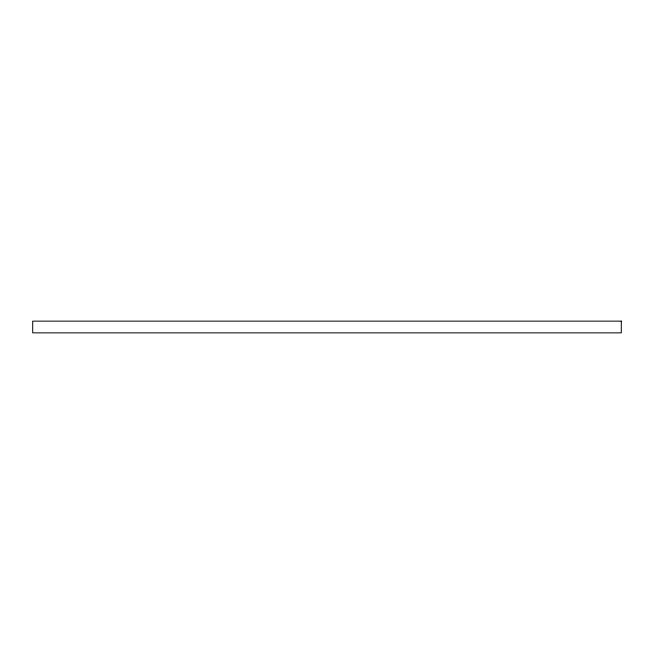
<?xml version="1.0" encoding="UTF-8"?>
<svg xmlns="http://www.w3.org/2000/svg" width="654" height="654" viewBox="0 0 654 654"><rect width="100%" height="100%" fill="white"/><g stroke="black" fill="none" stroke-linecap="round" stroke-linejoin="round"><path stroke-width="0.98" d="M621.3 321.139L32.7 321.139L32.7 332.861L621.3 332.861L621.3 321.139"/></g></svg>
